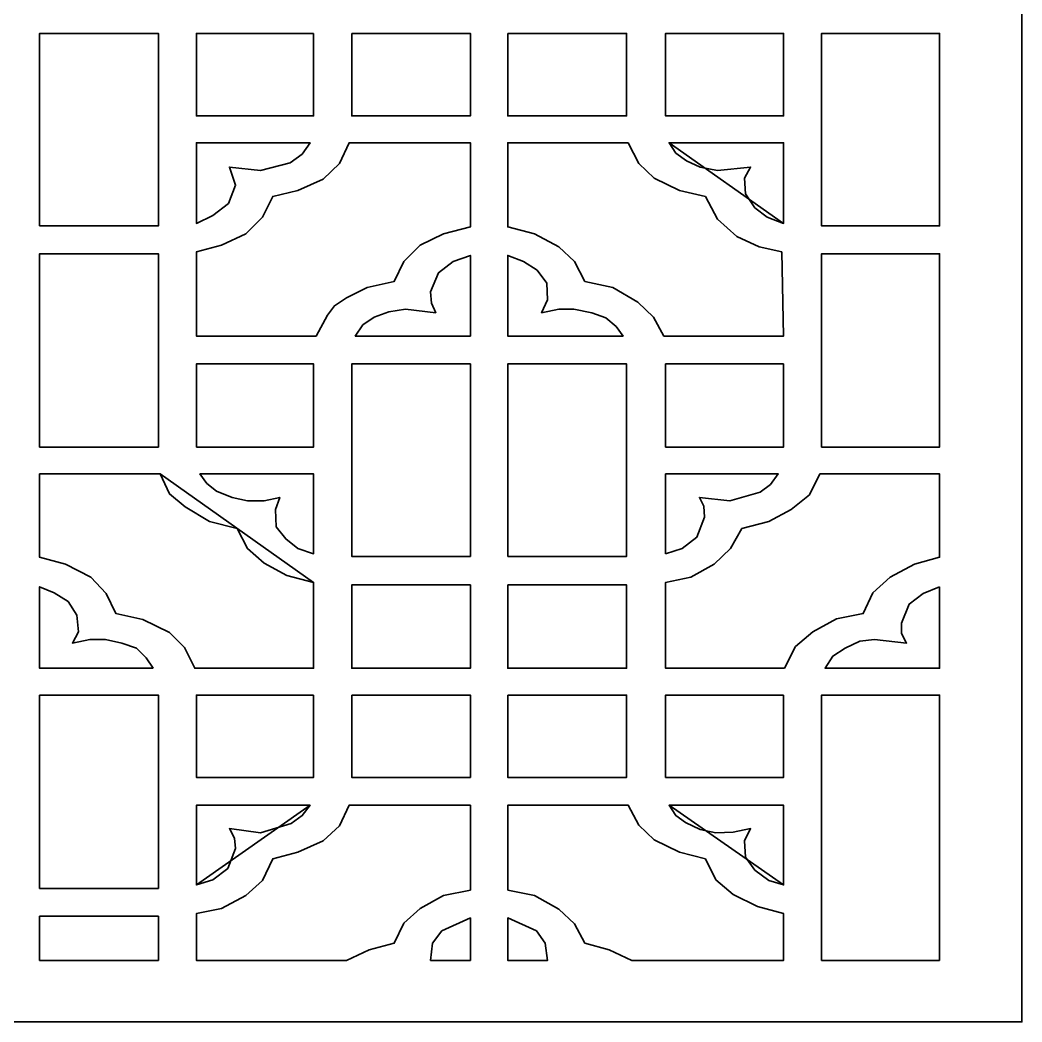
# Model space of a CAD drawing. Header units: centimetres. Extents: x -6.3 to 5.7, y -10.6 to 13.9.
# Drawn here: x -0.29 to 5.67, y 1.93 to 7.89 of the extents above; entities that cross this region are included whole.
import ezdxf

# ---------------------------------------------------------------- set-up
doc = ezdxf.new("R2010")
doc.units = ezdxf.units.CM
doc.header["$MEASUREMENT"] = 0
doc.layers.add('layer 1', color=7, linetype='Continuous')

msp = doc.modelspace()

# ---------------------------------------------------------------- linework, layer by layer
at = {"layer": 'layer 1', "color": 242, "lineweight": 35}
for points, knots in [([(-6.25119, 13.85675), (-6.25119, 13.85675), (5.66844, 13.85675), (5.66844, 13.85675), (5.66844, 13.85675), (5.66844, 13.85675), (5.66844, 1.93196), (5.66844, 1.93196), (5.66844, 1.93196), (5.66844, 1.93196), (-6.25119, 1.93196), (-6.25119, 1.93196), (-6.25119, 1.93196), (-6.25119, 1.93196), (-6.25119, 13.85675), (-6.25119, 13.85675)], [0, 0, 0, 0, 0.2, 0.2, 0.2, 0.2, 0.4, 0.4, 0.4, 0.4, 0.6, 0.6, 0.6, 0.6, 1, 1, 1, 1]), ([(-0.17532, 6.6668), (-0.17532, 6.6668), (-0.17532, 7.81183), (-0.17532, 7.81183), (-0.17532, 7.81183), (-0.17532, 7.81183), (0.53129, 7.81183), (0.53129, 7.81183), (0.53129, 7.81183), (0.53129, 7.81183), (0.53129, 6.6668), (0.53129, 6.6668), (0.53129, 6.6668), (0.53129, 6.6668), (-0.17532, 6.6668), (-0.17532, 6.6668)], [0, 0, 0, 0, 0.2, 0.2, 0.2, 0.2, 0.4, 0.4, 0.4, 0.4, 0.6, 0.6, 0.6, 0.6, 1, 1, 1, 1]), ([(1.45454, 7.81183), (1.45454, 7.81183), (1.45454, 7.32184), (1.45454, 7.32184), (1.45454, 7.32184), (1.45454, 7.32184), (0.75823, 7.32184), (0.75823, 7.32184), (0.75823, 7.32184), (0.75823, 7.32184), (0.75823, 7.81183), (0.75823, 7.81183), (0.75823, 7.81183), (0.75823, 7.81183), (1.45454, 7.81183), (1.45454, 7.81183)], [0, 0, 0, 0, 0.2, 0.2, 0.2, 0.2, 0.4, 0.4, 0.4, 0.4, 0.6, 0.6, 0.6, 0.6, 1, 1, 1, 1]), ([(1.68148, 7.81183), (1.68148, 7.81183), (2.38809, 7.81183), (2.38809, 7.81183), (2.38809, 7.81183), (2.38809, 7.81183), (2.38809, 7.32184), (2.38809, 7.32184), (2.38809, 7.32184), (2.38809, 7.32184), (1.68148, 7.32184), (1.68148, 7.32184), (1.68148, 7.32184), (1.68148, 7.32184), (1.68148, 7.81183), (1.68148, 7.81183)], [0, 0, 0, 0, 0.2, 0.2, 0.2, 0.2, 0.4, 0.4, 0.4, 0.4, 0.6, 0.6, 0.6, 0.6, 1, 1, 1, 1]), ([(2.60988, 7.81183), (2.60988, 7.81183), (3.31649, 7.81183), (3.31649, 7.81183), (3.31649, 7.81183), (3.31649, 7.81183), (3.31649, 7.32184), (3.31649, 7.32184), (3.31649, 7.32184), (3.31649, 7.32184), (2.60988, 7.32184), (2.60988, 7.32184), (2.60988, 7.32184), (2.60988, 7.32184), (2.60988, 7.81183), (2.60988, 7.81183)], [0, 0, 0, 0, 0.2, 0.2, 0.2, 0.2, 0.4, 0.4, 0.4, 0.4, 0.6, 0.6, 0.6, 0.6, 1, 1, 1, 1]), ([(3.54859, 7.32184), (3.54859, 7.32184), (3.54859, 7.81183), (3.54859, 7.81183), (3.54859, 7.81183), (3.54859, 7.81183), (4.25005, 7.81183), (4.25005, 7.81183), (4.25005, 7.81183), (4.25005, 7.81183), (4.25005, 7.32184), (4.25005, 7.32184), (4.25005, 7.32184), (4.25005, 7.32184), (3.54859, 7.32184), (3.54859, 7.32184)], [0, 0, 0, 0, 0.2, 0.2, 0.2, 0.2, 0.4, 0.4, 0.4, 0.4, 0.6, 0.6, 0.6, 0.6, 1, 1, 1, 1]), ([(4.47699, 6.6668), (4.47699, 6.6668), (4.47699, 7.81183), (4.47699, 7.81183), (4.47699, 7.81183), (4.47699, 7.81183), (5.17845, 7.81183), (5.17845, 7.81183), (5.17845, 7.81183), (5.17845, 7.81183), (5.17845, 6.6668), (5.17845, 6.6668), (5.17845, 6.6668), (5.17845, 6.6668), (4.47699, 6.6668), (4.47699, 6.6668)], [0, 0, 0, 0, 0.2, 0.2, 0.2, 0.2, 0.4, 0.4, 0.4, 0.4, 0.6, 0.6, 0.6, 0.6, 1, 1, 1, 1]), ([(4.25005, 7.32184), (4.25005, 7.32184), (3.54859, 7.32184), (3.54859, 7.32184), (3.54859, 7.32184), (3.54859, 7.32184), (4.25005, 7.32184), (4.25005, 7.32184)], [0, 0, 0, 0, 0.3333333, 0.3333333, 0.3333333, 0.3333333, 1, 1, 1, 1]), ([(1.47001, 6.01176), (1.47001, 6.01176), (1.53706, 6.13555), (1.53706, 6.13555), (1.53706, 6.13555), (1.53706, 6.13555), (1.57832, 6.19229), (1.57832, 6.19229), (1.57832, 6.19229), (1.57832, 6.19229), (1.65053, 6.23871), (1.65053, 6.23871), (1.65053, 6.23871), (1.65053, 6.23871), (1.77432, 6.3006), (1.77432, 6.3006), (1.77432, 6.3006), (1.77432, 6.3006), (1.93421, 6.33671), (1.93421, 6.33671), (1.93421, 6.33671), (1.93421, 6.33671), (1.99094, 6.45533), (1.99094, 6.45533), (1.99094, 6.45533), (1.99094, 6.45533), (2.08894, 6.55333), (2.08894, 6.55333), (2.08894, 6.55333), (2.08894, 6.55333), (2.2282, 6.62038), (2.2282, 6.62038), (2.2282, 6.62038), (2.2282, 6.62038), (2.38809, 6.66165), (2.38809, 6.66165), (2.38809, 6.66165), (2.38809, 6.66165), (2.38809, 7.16195), (2.38809, 7.16195), (2.38809, 7.16195), (2.38809, 7.16195), (1.666, 7.16195), (1.666, 7.16195), (1.666, 7.16195), (1.666, 7.16195), (1.60927, 7.03816), (1.60927, 7.03816), (1.60927, 7.03816), (1.60927, 7.03816), (1.51127, 6.94532), (1.51127, 6.94532), (1.51127, 6.94532), (1.51127, 6.94532), (1.3617, 6.87827), (1.3617, 6.87827), (1.3617, 6.87827), (1.3617, 6.87827), (1.21212, 6.84217), (1.21212, 6.84217), (1.21212, 6.84217), (1.21212, 6.84217), (1.15023, 6.71838), (1.15023, 6.71838), (1.15023, 6.71838), (1.15023, 6.71838), (1.05223, 6.62038), (1.05223, 6.62038), (1.05223, 6.62038), (1.05223, 6.62038), (0.90781, 6.55333), (0.90781, 6.55333), (0.90781, 6.55333), (0.90781, 6.55333), (0.75823, 6.51207), (0.75823, 6.51207), (0.75823, 6.51207), (0.75823, 6.51207), (0.75823, 6.01176), (0.75823, 6.01176), (0.75823, 6.01176), (0.75823, 6.01176), (1.47001, 6.01176), (1.47001, 6.01176)], [0, 0, 0, 0, 0.0454545, 0.0454545, 0.0454545, 0.0454545, 0.0909091, 0.0909091, 0.0909091, 0.0909091, 0.1363636, 0.1363636, 0.1363636, 0.1363636, 0.1818182, 0.1818182, 0.1818182, 0.1818182, 0.2272727, 0.2272727, 0.2272727, 0.2272727, 0.2727273, 0.2727273, 0.2727273, 0.2727273, 0.3181818, 0.3181818, 0.3181818, 0.3181818, 0.3636364, 0.3636364, 0.3636364, 0.3636364, 0.4090909, 0.4090909, 0.4090909, 0.4090909, 0.4545455, 0.4545455, 0.4545455, 0.4545455, 0.5, 0.5, 0.5, 0.5, 0.5454545, 0.5454545, 0.5454545, 0.5454545, 0.5909091, 0.5909091, 0.5909091, 0.5909091, 0.6363636, 0.6363636, 0.6363636, 0.6363636, 0.6818182, 0.6818182, 0.6818182, 0.6818182, 0.7272727, 0.7272727, 0.7272727, 0.7272727, 0.7727273, 0.7727273, 0.7727273, 0.7727273, 0.8181818, 0.8181818, 0.8181818, 0.8181818, 0.8636364, 0.8636364, 0.8636364, 0.8636364, 0.9090909, 0.9090909, 0.9090909, 0.9090909, 1, 1, 1, 1]), ([(0.75823, 7.16195), (0.75823, 7.16195), (1.4339, 7.16195), (1.4339, 7.16195), (1.4339, 7.16195), (1.4339, 7.16195), (1.38748, 7.0949), (1.38748, 7.0949), (1.38748, 7.0949), (1.38748, 7.0949), (1.31528, 7.04332), (1.31528, 7.04332), (1.31528, 7.04332), (1.31528, 7.04332), (1.13991, 6.9969), (1.13991, 6.9969), (1.13991, 6.9969), (1.13991, 6.9969), (0.95423, 7.01753), (0.95423, 7.01753), (0.95423, 7.01753), (0.95423, 7.01753), (0.99033, 6.90922), (0.99033, 6.90922), (0.99033, 6.90922), (0.99033, 6.90922), (0.94907, 6.80091), (0.94907, 6.80091), (0.94907, 6.80091), (0.94907, 6.80091), (0.85623, 6.7287), (0.85623, 6.7287), (0.85623, 6.7287), (0.85623, 6.7287), (0.75823, 6.68228), (0.75823, 6.68228), (0.75823, 6.68228), (0.75823, 6.68228), (0.75823, 7.16195), (0.75823, 7.16195)], [0, 0, 0, 0, 0.0909091, 0.0909091, 0.0909091, 0.0909091, 0.1818182, 0.1818182, 0.1818182, 0.1818182, 0.2727273, 0.2727273, 0.2727273, 0.2727273, 0.3636364, 0.3636364, 0.3636364, 0.3636364, 0.4545455, 0.4545455, 0.4545455, 0.4545455, 0.5454545, 0.5454545, 0.5454545, 0.5454545, 0.6363636, 0.6363636, 0.6363636, 0.6363636, 0.7272727, 0.7272727, 0.7272727, 0.7272727, 0.8181818, 0.8181818, 0.8181818, 0.8181818, 1, 1, 1, 1]), ([(0.75823, 6.68228), (0.75823, 6.68228), (0.75823, 7.16195), (0.75823, 7.16195), (0.75823, 7.16195), (0.75823, 7.16195), (0.75823, 6.68228), (0.75823, 6.68228)], [0, 0, 0, 0, 0.3333333, 0.3333333, 0.3333333, 0.3333333, 1, 1, 1, 1]), ([(3.32681, 7.16195), (3.32681, 7.16195), (2.60988, 7.16195), (2.60988, 7.16195), (2.60988, 7.16195), (2.60988, 7.16195), (2.60988, 6.66165), (2.60988, 6.66165), (2.60988, 6.66165), (2.60988, 6.66165), (2.76977, 6.62038), (2.76977, 6.62038), (2.76977, 6.62038), (2.76977, 6.62038), (2.91419, 6.54302), (2.91419, 6.54302), (2.91419, 6.54302), (2.91419, 6.54302), (3.00703, 6.45533), (3.00703, 6.45533), (3.00703, 6.45533), (3.00703, 6.45533), (3.06892, 6.33671), (3.06892, 6.33671), (3.06892, 6.33671), (3.06892, 6.33671), (3.23397, 6.3006), (3.23397, 6.3006), (3.23397, 6.3006), (3.23397, 6.3006), (3.38355, 6.21292), (3.38355, 6.21292), (3.38355, 6.21292), (3.38355, 6.21292), (3.47639, 6.12524), (3.47639, 6.12524), (3.47639, 6.12524), (3.47639, 6.12524), (3.53828, 6.01176), (3.53828, 6.01176), (3.53828, 6.01176), (3.53828, 6.01176), (4.25005, 6.01176), (4.25005, 6.01176), (4.25005, 6.01176), (4.25005, 6.01176), (4.23974, 6.51207), (4.23974, 6.51207), (4.23974, 6.51207), (4.23974, 6.51207), (4.10563, 6.54302), (4.10563, 6.54302), (4.10563, 6.54302), (4.10563, 6.54302), (3.97153, 6.60491), (3.97153, 6.60491), (3.97153, 6.60491), (3.97153, 6.60491), (3.85806, 6.70807), (3.85806, 6.70807), (3.85806, 6.70807), (3.85806, 6.70807), (3.78585, 6.84217), (3.78585, 6.84217), (3.78585, 6.84217), (3.78585, 6.84217), (3.63112, 6.87827), (3.63112, 6.87827), (3.63112, 6.87827), (3.63112, 6.87827), (3.48154, 6.95048), (3.48154, 6.95048), (3.48154, 6.95048), (3.48154, 6.95048), (3.3887, 7.03816), (3.3887, 7.03816), (3.3887, 7.03816), (3.3887, 7.03816), (3.32681, 7.16195), (3.32681, 7.16195)], [0, 0, 0, 0, 0.047619, 0.047619, 0.047619, 0.047619, 0.0952381, 0.0952381, 0.0952381, 0.0952381, 0.1428571, 0.1428571, 0.1428571, 0.1428571, 0.1904762, 0.1904762, 0.1904762, 0.1904762, 0.2380952, 0.2380952, 0.2380952, 0.2380952, 0.2857143, 0.2857143, 0.2857143, 0.2857143, 0.3333333, 0.3333333, 0.3333333, 0.3333333, 0.3809524, 0.3809524, 0.3809524, 0.3809524, 0.4285714, 0.4285714, 0.4285714, 0.4285714, 0.4761905, 0.4761905, 0.4761905, 0.4761905, 0.5238095, 0.5238095, 0.5238095, 0.5238095, 0.5714286, 0.5714286, 0.5714286, 0.5714286, 0.6190476, 0.6190476, 0.6190476, 0.6190476, 0.6666667, 0.6666667, 0.6666667, 0.6666667, 0.7142857, 0.7142857, 0.7142857, 0.7142857, 0.7619048, 0.7619048, 0.7619048, 0.7619048, 0.8095238, 0.8095238, 0.8095238, 0.8095238, 0.8571429, 0.8571429, 0.8571429, 0.8571429, 0.9047619, 0.9047619, 0.9047619, 0.9047619, 1, 1, 1, 1]), ([(3.56923, 7.16195), (3.56923, 7.16195), (4.25005, 7.16195), (4.25005, 7.16195), (4.25005, 7.16195), (4.25005, 7.16195), (4.25005, 6.68228), (4.25005, 6.68228), (4.25005, 6.68228), (4.25005, 6.68228), (3.56923, 7.16195), (3.56923, 7.16195)], [0, 0, 0, 0, 0.25, 0.25, 0.25, 0.25, 0.5, 0.5, 0.5, 0.5, 1, 1, 1, 1]), ([(4.25005, 6.68228), (4.25005, 6.68228), (4.15205, 6.71838), (4.15205, 6.71838), (4.15205, 6.71838), (4.15205, 6.71838), (4.07985, 6.77512), (4.07985, 6.77512), (4.07985, 6.77512), (4.07985, 6.77512), (4.02311, 6.85764), (4.02311, 6.85764), (4.02311, 6.85764), (4.02311, 6.85764), (4.01795, 6.95048), (4.01795, 6.95048), (4.01795, 6.95048), (4.01795, 6.95048), (4.05406, 7.01753), (4.05406, 7.01753), (4.05406, 7.01753), (4.05406, 7.01753), (3.85806, 6.9969), (3.85806, 6.9969), (3.85806, 6.9969), (3.85806, 6.9969), (3.75491, 7.01753), (3.75491, 7.01753), (3.75491, 7.01753), (3.75491, 7.01753), (3.67238, 7.05364), (3.67238, 7.05364), (3.67238, 7.05364), (3.67238, 7.05364), (3.61049, 7.10006), (3.61049, 7.10006), (3.61049, 7.10006), (3.61049, 7.10006), (3.56923, 7.16195), (3.56923, 7.16195), (3.56923, 7.16195), (3.56923, 7.16195), (4.25005, 6.68228), (4.25005, 6.68228)], [0, 0, 0, 0, 0.0833333, 0.0833333, 0.0833333, 0.0833333, 0.1666667, 0.1666667, 0.1666667, 0.1666667, 0.25, 0.25, 0.25, 0.25, 0.3333333, 0.3333333, 0.3333333, 0.3333333, 0.4166667, 0.4166667, 0.4166667, 0.4166667, 0.5, 0.5, 0.5, 0.5, 0.5833333, 0.5833333, 0.5833333, 0.5833333, 0.6666667, 0.6666667, 0.6666667, 0.6666667, 0.75, 0.75, 0.75, 0.75, 0.8333333, 0.8333333, 0.8333333, 0.8333333, 1, 1, 1, 1]), ([(5.17845, 6.6668), (5.17845, 6.6668), (4.47699, 6.6668), (4.47699, 6.6668), (4.47699, 6.6668), (4.47699, 6.6668), (5.17845, 6.6668), (5.17845, 6.6668)], [0, 0, 0, 0, 0.3333333, 0.3333333, 0.3333333, 0.3333333, 1, 1, 1, 1]), ([(-0.17532, 5.35157), (-0.17532, 5.35157), (-0.17532, 6.50175), (-0.17532, 6.50175), (-0.17532, 6.50175), (-0.17532, 6.50175), (0.53129, 6.50175), (0.53129, 6.50175), (0.53129, 6.50175), (0.53129, 6.50175), (0.53129, 5.35157), (0.53129, 5.35157), (0.53129, 5.35157), (0.53129, 5.35157), (-0.17532, 5.35157), (-0.17532, 5.35157)], [0, 0, 0, 0, 0.2, 0.2, 0.2, 0.2, 0.4, 0.4, 0.4, 0.4, 0.6, 0.6, 0.6, 0.6, 1, 1, 1, 1]), ([(4.47699, 6.50175), (4.47699, 6.50175), (5.17845, 6.50175), (5.17845, 6.50175), (5.17845, 6.50175), (5.17845, 6.50175), (5.17845, 5.35157), (5.17845, 5.35157), (5.17845, 5.35157), (5.17845, 5.35157), (4.47699, 5.35157), (4.47699, 5.35157), (4.47699, 5.35157), (4.47699, 5.35157), (4.47699, 6.50175), (4.47699, 6.50175)], [0, 0, 0, 0, 0.2, 0.2, 0.2, 0.2, 0.4, 0.4, 0.4, 0.4, 0.6, 0.6, 0.6, 0.6, 1, 1, 1, 1]), ([(4.47699, 5.35157), (4.47699, 5.35157), (4.47699, 6.50175), (4.47699, 6.50175), (4.47699, 6.50175), (4.47699, 6.50175), (4.47699, 5.35157), (4.47699, 5.35157)], [0, 0, 0, 0, 0.3333333, 0.3333333, 0.3333333, 0.3333333, 1, 1, 1, 1]), ([(2.38809, 6.01176), (2.38809, 6.01176), (1.70211, 6.01176), (1.70211, 6.01176), (1.70211, 6.01176), (1.70211, 6.01176), (1.74853, 6.07882), (1.74853, 6.07882), (1.74853, 6.07882), (1.74853, 6.07882), (1.81558, 6.12524), (1.81558, 6.12524), (1.81558, 6.12524), (1.81558, 6.12524), (1.90326, 6.15618), (1.90326, 6.15618), (1.90326, 6.15618), (1.90326, 6.15618), (2.00126, 6.17166), (2.00126, 6.17166), (2.00126, 6.17166), (2.00126, 6.17166), (2.18178, 6.15103), (2.18178, 6.15103), (2.18178, 6.15103), (2.18178, 6.15103), (2.15599, 6.20776), (2.15599, 6.20776), (2.15599, 6.20776), (2.15599, 6.20776), (2.15084, 6.27481), (2.15084, 6.27481), (2.15084, 6.27481), (2.15084, 6.27481), (2.19726, 6.38828), (2.19726, 6.38828), (2.19726, 6.38828), (2.19726, 6.38828), (2.28494, 6.45533), (2.28494, 6.45533), (2.28494, 6.45533), (2.28494, 6.45533), (2.38809, 6.49144), (2.38809, 6.49144), (2.38809, 6.49144), (2.38809, 6.49144), (2.38809, 6.01176), (2.38809, 6.01176)], [0, 0, 0, 0, 0.0769231, 0.0769231, 0.0769231, 0.0769231, 0.1538462, 0.1538462, 0.1538462, 0.1538462, 0.2307692, 0.2307692, 0.2307692, 0.2307692, 0.3076923, 0.3076923, 0.3076923, 0.3076923, 0.3846154, 0.3846154, 0.3846154, 0.3846154, 0.4615385, 0.4615385, 0.4615385, 0.4615385, 0.5384615, 0.5384615, 0.5384615, 0.5384615, 0.6153846, 0.6153846, 0.6153846, 0.6153846, 0.6923077, 0.6923077, 0.6923077, 0.6923077, 0.7692308, 0.7692308, 0.7692308, 0.7692308, 0.8461538, 0.8461538, 0.8461538, 0.8461538, 1, 1, 1, 1]), ([(2.38809, 6.49144), (2.38809, 6.49144), (2.38809, 6.01176), (2.38809, 6.01176), (2.38809, 6.01176), (2.38809, 6.01176), (2.38809, 6.49144), (2.38809, 6.49144)], [0, 0, 0, 0, 0.3333333, 0.3333333, 0.3333333, 0.3333333, 1, 1, 1, 1]), ([(2.60988, 6.49144), (2.60988, 6.49144), (2.70272, 6.45533), (2.70272, 6.45533), (2.70272, 6.45533), (2.70272, 6.45533), (2.78524, 6.40376), (2.78524, 6.40376), (2.78524, 6.40376), (2.78524, 6.40376), (2.84198, 6.32639), (2.84198, 6.32639), (2.84198, 6.32639), (2.84198, 6.32639), (2.84714, 6.22839), (2.84714, 6.22839), (2.84714, 6.22839), (2.84714, 6.22839), (2.81103, 6.15103), (2.81103, 6.15103), (2.81103, 6.15103), (2.81103, 6.15103), (2.91419, 6.17166), (2.91419, 6.17166), (2.91419, 6.17166), (2.91419, 6.17166), (3.00187, 6.17166), (3.00187, 6.17166), (3.00187, 6.17166), (3.00187, 6.17166), (3.11018, 6.15103), (3.11018, 6.15103), (3.11018, 6.15103), (3.11018, 6.15103), (3.19271, 6.12008), (3.19271, 6.12008), (3.19271, 6.12008), (3.19271, 6.12008), (3.2546, 6.0685), (3.2546, 6.0685), (3.2546, 6.0685), (3.2546, 6.0685), (3.29586, 6.01176), (3.29586, 6.01176), (3.29586, 6.01176), (3.29586, 6.01176), (2.60988, 6.01176), (2.60988, 6.01176), (2.60988, 6.01176), (2.60988, 6.01176), (2.60988, 6.49144), (2.60988, 6.49144)], [0, 0, 0, 0, 0.0714286, 0.0714286, 0.0714286, 0.0714286, 0.1428571, 0.1428571, 0.1428571, 0.1428571, 0.2142857, 0.2142857, 0.2142857, 0.2142857, 0.2857143, 0.2857143, 0.2857143, 0.2857143, 0.3571429, 0.3571429, 0.3571429, 0.3571429, 0.4285714, 0.4285714, 0.4285714, 0.4285714, 0.5, 0.5, 0.5, 0.5, 0.5714286, 0.5714286, 0.5714286, 0.5714286, 0.6428571, 0.6428571, 0.6428571, 0.6428571, 0.7142857, 0.7142857, 0.7142857, 0.7142857, 0.7857143, 0.7857143, 0.7857143, 0.7857143, 0.8571429, 0.8571429, 0.8571429, 0.8571429, 1, 1, 1, 1]), ([(2.60988, 6.01176), (2.60988, 6.01176), (2.60988, 6.49144), (2.60988, 6.49144), (2.60988, 6.49144), (2.60988, 6.49144), (2.60988, 6.01176), (2.60988, 6.01176)], [0, 0, 0, 0, 0.3333333, 0.3333333, 0.3333333, 0.3333333, 1, 1, 1, 1]), ([(0.75823, 5.35157), (0.75823, 5.35157), (0.75823, 5.84672), (0.75823, 5.84672), (0.75823, 5.84672), (0.75823, 5.84672), (1.45454, 5.84672), (1.45454, 5.84672), (1.45454, 5.84672), (1.45454, 5.84672), (1.45454, 5.35157), (1.45454, 5.35157), (1.45454, 5.35157), (1.45454, 5.35157), (0.75823, 5.35157), (0.75823, 5.35157)], [0, 0, 0, 0, 0.2, 0.2, 0.2, 0.2, 0.4, 0.4, 0.4, 0.4, 0.6, 0.6, 0.6, 0.6, 1, 1, 1, 1]), ([(2.38809, 4.70169), (2.38809, 4.70169), (1.68148, 4.70169), (1.68148, 4.70169), (1.68148, 4.70169), (1.68148, 4.70169), (1.68148, 5.84672), (1.68148, 5.84672), (1.68148, 5.84672), (1.68148, 5.84672), (2.38809, 5.84672), (2.38809, 5.84672), (2.38809, 5.84672), (2.38809, 5.84672), (2.38809, 4.70169), (2.38809, 4.70169)], [0, 0, 0, 0, 0.2, 0.2, 0.2, 0.2, 0.4, 0.4, 0.4, 0.4, 0.6, 0.6, 0.6, 0.6, 1, 1, 1, 1]), ([(2.60988, 4.70169), (2.60988, 4.70169), (2.60988, 5.84672), (2.60988, 5.84672), (2.60988, 5.84672), (2.60988, 5.84672), (3.31649, 5.84672), (3.31649, 5.84672), (3.31649, 5.84672), (3.31649, 5.84672), (3.31649, 4.70169), (3.31649, 4.70169), (3.31649, 4.70169), (3.31649, 4.70169), (2.60988, 4.70169), (2.60988, 4.70169)], [0, 0, 0, 0, 0.2, 0.2, 0.2, 0.2, 0.4, 0.4, 0.4, 0.4, 0.6, 0.6, 0.6, 0.6, 1, 1, 1, 1]), ([(4.25005, 5.84672), (4.25005, 5.84672), (4.25005, 5.35157), (4.25005, 5.35157), (4.25005, 5.35157), (4.25005, 5.35157), (3.54859, 5.35157), (3.54859, 5.35157), (3.54859, 5.35157), (3.54859, 5.35157), (3.54859, 5.84672), (3.54859, 5.84672), (3.54859, 5.84672), (3.54859, 5.84672), (3.89417, 5.84672), (3.89417, 5.84672), (3.89417, 5.84672), (3.89417, 5.84672), (4.25005, 5.84672), (4.25005, 5.84672)], [0, 0, 0, 0, 0.1666667, 0.1666667, 0.1666667, 0.1666667, 0.3333333, 0.3333333, 0.3333333, 0.3333333, 0.5, 0.5, 0.5, 0.5, 0.6666667, 0.6666667, 0.6666667, 0.6666667, 1, 1, 1, 1]), ([(0.54161, 5.19168), (0.54161, 5.19168), (-0.17532, 5.19168), (-0.17532, 5.19168), (-0.17532, 5.19168), (-0.17532, 5.19168), (-0.17532, 4.69653), (-0.17532, 4.69653), (-0.17532, 4.69653), (-0.17532, 4.69653), (-0.02059, 4.65527), (-0.02059, 4.65527), (-0.02059, 4.65527), (-0.02059, 4.65527), (0.12899, 4.5779), (0.12899, 4.5779), (0.12899, 4.5779), (0.12899, 4.5779), (0.22183, 4.4799), (0.22183, 4.4799), (0.22183, 4.4799), (0.22183, 4.4799), (0.27856, 4.36127), (0.27856, 4.36127), (0.27856, 4.36127), (0.27856, 4.36127), (0.43845, 4.32517), (0.43845, 4.32517), (0.43845, 4.32517), (0.43845, 4.32517), (0.59834, 4.2478), (0.59834, 4.2478), (0.59834, 4.2478), (0.59834, 4.2478), (0.68603, 4.16012), (0.68603, 4.16012), (0.68603, 4.16012), (0.68603, 4.16012), (0.74792, 4.03633), (0.74792, 4.03633), (0.74792, 4.03633), (0.74792, 4.03633), (1.45454, 4.03633), (1.45454, 4.03633), (1.45454, 4.03633), (1.45454, 4.03633), (1.45454, 4.54696), (1.45454, 4.54696), (1.45454, 4.54696), (1.45454, 4.54696), (0.54161, 5.19168), (0.54161, 5.19168), (0.54161, 5.19168), (0.54161, 5.19168), (0.59834, 5.07305), (0.59834, 5.07305), (0.59834, 5.07305), (0.59834, 5.07305), (0.69118, 4.99568), (0.69118, 4.99568), (0.69118, 4.99568), (0.69118, 4.99568), (0.8356, 4.908), (0.8356, 4.908), (0.8356, 4.908), (0.8356, 4.908), (1.00065, 4.86674), (1.00065, 4.86674), (1.00065, 4.86674), (1.00065, 4.86674), (1.06254, 4.74811), (1.06254, 4.74811), (1.06254, 4.74811), (1.06254, 4.74811), (1.16054, 4.66043), (1.16054, 4.66043), (1.16054, 4.66043), (1.16054, 4.66043), (1.29464, 4.58822), (1.29464, 4.58822), (1.29464, 4.58822), (1.29464, 4.58822), (1.45454, 4.54696), (1.45454, 4.54696), (1.45454, 4.54696), (1.45454, 4.54696), (0.54161, 5.19168), (0.54161, 5.19168)], [0, 0, 0, 0, 0.0434783, 0.0434783, 0.0434783, 0.0434783, 0.0869565, 0.0869565, 0.0869565, 0.0869565, 0.1304348, 0.1304348, 0.1304348, 0.1304348, 0.173913, 0.173913, 0.173913, 0.173913, 0.2173913, 0.2173913, 0.2173913, 0.2173913, 0.2608696, 0.2608696, 0.2608696, 0.2608696, 0.3043478, 0.3043478, 0.3043478, 0.3043478, 0.3478261, 0.3478261, 0.3478261, 0.3478261, 0.3913043, 0.3913043, 0.3913043, 0.3913043, 0.4347826, 0.4347826, 0.4347826, 0.4347826, 0.4782609, 0.4782609, 0.4782609, 0.4782609, 0.5217391, 0.5217391, 0.5217391, 0.5217391, 0.5652174, 0.5652174, 0.5652174, 0.5652174, 0.6086957, 0.6086957, 0.6086957, 0.6086957, 0.6521739, 0.6521739, 0.6521739, 0.6521739, 0.6956522, 0.6956522, 0.6956522, 0.6956522, 0.7391304, 0.7391304, 0.7391304, 0.7391304, 0.7826087, 0.7826087, 0.7826087, 0.7826087, 0.826087, 0.826087, 0.826087, 0.826087, 0.8695652, 0.8695652, 0.8695652, 0.8695652, 0.9130435, 0.9130435, 0.9130435, 0.9130435, 1, 1, 1, 1]), ([(1.45454, 4.71716), (1.45454, 4.71716), (1.3617, 4.74811), (1.3617, 4.74811), (1.3617, 4.74811), (1.3617, 4.74811), (1.28949, 4.80484), (1.28949, 4.80484), (1.28949, 4.80484), (1.28949, 4.80484), (1.23275, 4.87705), (1.23275, 4.87705), (1.23275, 4.87705), (1.23275, 4.87705), (1.22759, 4.98021), (1.22759, 4.98021), (1.22759, 4.98021), (1.22759, 4.98021), (1.25338, 5.05242), (1.25338, 5.05242), (1.25338, 5.05242), (1.25338, 5.05242), (1.16054, 5.03179), (1.16054, 5.03179), (1.16054, 5.03179), (1.16054, 5.03179), (1.06254, 5.03179), (1.06254, 5.03179), (1.06254, 5.03179), (1.06254, 5.03179), (0.9697, 5.05242), (0.9697, 5.05242), (0.9697, 5.05242), (0.9697, 5.05242), (0.87686, 5.08852), (0.87686, 5.08852), (0.87686, 5.08852), (0.87686, 5.08852), (0.82013, 5.13494), (0.82013, 5.13494), (0.82013, 5.13494), (0.82013, 5.13494), (0.77887, 5.19168), (0.77887, 5.19168), (0.77887, 5.19168), (0.77887, 5.19168), (1.45454, 5.19168), (1.45454, 5.19168), (1.45454, 5.19168), (1.45454, 5.19168), (1.45454, 4.71716), (1.45454, 4.71716)], [0, 0, 0, 0, 0.0714286, 0.0714286, 0.0714286, 0.0714286, 0.1428571, 0.1428571, 0.1428571, 0.1428571, 0.2142857, 0.2142857, 0.2142857, 0.2142857, 0.2857143, 0.2857143, 0.2857143, 0.2857143, 0.3571429, 0.3571429, 0.3571429, 0.3571429, 0.4285714, 0.4285714, 0.4285714, 0.4285714, 0.5, 0.5, 0.5, 0.5, 0.5714286, 0.5714286, 0.5714286, 0.5714286, 0.6428571, 0.6428571, 0.6428571, 0.6428571, 0.7142857, 0.7142857, 0.7142857, 0.7142857, 0.7857143, 0.7857143, 0.7857143, 0.7857143, 0.8571429, 0.8571429, 0.8571429, 0.8571429, 1, 1, 1, 1]), ([(1.45454, 5.19168), (1.45454, 5.19168), (1.45454, 4.71716), (1.45454, 4.71716), (1.45454, 4.71716), (1.45454, 4.71716), (1.45454, 5.19168), (1.45454, 5.19168)], [0, 0, 0, 0, 0.3333333, 0.3333333, 0.3333333, 0.3333333, 1, 1, 1, 1]), ([(5.17845, 4.69653), (5.17845, 4.69653), (5.02888, 4.65527), (5.02888, 4.65527), (5.02888, 4.65527), (5.02888, 4.65527), (4.88446, 4.5779), (4.88446, 4.5779), (4.88446, 4.5779), (4.88446, 4.5779), (4.7813, 4.48506), (4.7813, 4.48506), (4.7813, 4.48506), (4.7813, 4.48506), (4.72457, 4.36127), (4.72457, 4.36127), (4.72457, 4.36127), (4.72457, 4.36127), (4.56468, 4.33033), (4.56468, 4.33033), (4.56468, 4.33033), (4.56468, 4.33033), (4.42542, 4.25296), (4.42542, 4.25296), (4.42542, 4.25296), (4.42542, 4.25296), (4.32226, 4.16528), (4.32226, 4.16528), (4.32226, 4.16528), (4.32226, 4.16528), (4.25521, 4.03633), (4.25521, 4.03633), (4.25521, 4.03633), (4.25521, 4.03633), (3.54859, 4.03633), (3.54859, 4.03633), (3.54859, 4.03633), (3.54859, 4.03633), (3.54859, 4.54696), (3.54859, 4.54696), (3.54859, 4.54696), (3.54859, 4.54696), (3.69817, 4.5779), (3.69817, 4.5779), (3.69817, 4.5779), (3.69817, 4.5779), (3.83743, 4.65527), (3.83743, 4.65527), (3.83743, 4.65527), (3.83743, 4.65527), (3.93543, 4.74811), (3.93543, 4.74811), (3.93543, 4.74811), (3.93543, 4.74811), (4.00248, 4.86674), (4.00248, 4.86674), (4.00248, 4.86674), (4.00248, 4.86674), (4.16237, 4.908), (4.16237, 4.908), (4.16237, 4.908), (4.16237, 4.908), (4.29647, 4.98021), (4.29647, 4.98021), (4.29647, 4.98021), (4.29647, 4.98021), (4.40479, 5.06789), (4.40479, 5.06789), (4.40479, 5.06789), (4.40479, 5.06789), (4.46668, 5.19168), (4.46668, 5.19168), (4.46668, 5.19168), (4.46668, 5.19168), (5.17845, 5.19168), (5.17845, 5.19168), (5.17845, 5.19168), (5.17845, 5.19168), (5.17845, 4.69653), (5.17845, 4.69653)], [0, 0, 0, 0, 0.047619, 0.047619, 0.047619, 0.047619, 0.0952381, 0.0952381, 0.0952381, 0.0952381, 0.1428571, 0.1428571, 0.1428571, 0.1428571, 0.1904762, 0.1904762, 0.1904762, 0.1904762, 0.2380952, 0.2380952, 0.2380952, 0.2380952, 0.2857143, 0.2857143, 0.2857143, 0.2857143, 0.3333333, 0.3333333, 0.3333333, 0.3333333, 0.3809524, 0.3809524, 0.3809524, 0.3809524, 0.4285714, 0.4285714, 0.4285714, 0.4285714, 0.4761905, 0.4761905, 0.4761905, 0.4761905, 0.5238095, 0.5238095, 0.5238095, 0.5238095, 0.5714286, 0.5714286, 0.5714286, 0.5714286, 0.6190476, 0.6190476, 0.6190476, 0.6190476, 0.6666667, 0.6666667, 0.6666667, 0.6666667, 0.7142857, 0.7142857, 0.7142857, 0.7142857, 0.7619048, 0.7619048, 0.7619048, 0.7619048, 0.8095238, 0.8095238, 0.8095238, 0.8095238, 0.8571429, 0.8571429, 0.8571429, 0.8571429, 0.9047619, 0.9047619, 0.9047619, 0.9047619, 1, 1, 1, 1]), ([(3.54859, 4.71716), (3.54859, 4.71716), (3.54859, 5.19168), (3.54859, 5.19168), (3.54859, 5.19168), (3.54859, 5.19168), (4.21911, 5.19168), (4.21911, 5.19168), (4.21911, 5.19168), (4.21911, 5.19168), (4.17269, 5.12978), (4.17269, 5.12978), (4.17269, 5.12978), (4.17269, 5.12978), (4.11079, 5.08336), (4.11079, 5.08336), (4.11079, 5.08336), (4.11079, 5.08336), (3.93027, 5.03179), (3.93027, 5.03179), (3.93027, 5.03179), (3.93027, 5.03179), (3.74975, 5.05242), (3.74975, 5.05242), (3.74975, 5.05242), (3.74975, 5.05242), (3.77554, 5.00084), (3.77554, 5.00084), (3.77554, 5.00084), (3.77554, 5.00084), (3.78069, 4.93379), (3.78069, 4.93379), (3.78069, 4.93379), (3.78069, 4.93379), (3.73427, 4.81516), (3.73427, 4.81516), (3.73427, 4.81516), (3.73427, 4.81516), (3.64659, 4.74811), (3.64659, 4.74811), (3.64659, 4.74811), (3.64659, 4.74811), (3.54859, 4.71716), (3.54859, 4.71716)], [0, 0, 0, 0, 0.0833333, 0.0833333, 0.0833333, 0.0833333, 0.1666667, 0.1666667, 0.1666667, 0.1666667, 0.25, 0.25, 0.25, 0.25, 0.3333333, 0.3333333, 0.3333333, 0.3333333, 0.4166667, 0.4166667, 0.4166667, 0.4166667, 0.5, 0.5, 0.5, 0.5, 0.5833333, 0.5833333, 0.5833333, 0.5833333, 0.6666667, 0.6666667, 0.6666667, 0.6666667, 0.75, 0.75, 0.75, 0.75, 0.8333333, 0.8333333, 0.8333333, 0.8333333, 1, 1, 1, 1]), ([(5.17845, 5.19168), (5.17845, 5.19168), (5.17845, 4.69653), (5.17845, 4.69653), (5.17845, 4.69653), (5.17845, 4.69653), (5.17845, 5.19168), (5.17845, 5.19168)], [0, 0, 0, 0, 0.3333333, 0.3333333, 0.3333333, 0.3333333, 1, 1, 1, 1]), ([(2.38809, 4.53148), (2.38809, 4.53148), (2.38809, 4.03633), (2.38809, 4.03633), (2.38809, 4.03633), (2.38809, 4.03633), (1.68148, 4.03633), (1.68148, 4.03633), (1.68148, 4.03633), (1.68148, 4.03633), (1.68148, 4.53148), (1.68148, 4.53148), (1.68148, 4.53148), (1.68148, 4.53148), (2.38809, 4.53148), (2.38809, 4.53148)], [0, 0, 0, 0, 0.2, 0.2, 0.2, 0.2, 0.4, 0.4, 0.4, 0.4, 0.6, 0.6, 0.6, 0.6, 1, 1, 1, 1]), ([(2.60988, 4.53148), (2.60988, 4.53148), (3.31649, 4.53148), (3.31649, 4.53148), (3.31649, 4.53148), (3.31649, 4.53148), (3.31649, 4.03633), (3.31649, 4.03633), (3.31649, 4.03633), (3.31649, 4.03633), (2.60988, 4.03633), (2.60988, 4.03633), (2.60988, 4.03633), (2.60988, 4.03633), (2.60988, 4.53148), (2.60988, 4.53148)], [0, 0, 0, 0, 0.2, 0.2, 0.2, 0.2, 0.4, 0.4, 0.4, 0.4, 0.6, 0.6, 0.6, 0.6, 1, 1, 1, 1]), ([(0.50035, 4.03633), (0.50035, 4.03633), (-0.17532, 4.03633), (-0.17532, 4.03633), (-0.17532, 4.03633), (-0.17532, 4.03633), (-0.17532, 4.52117), (-0.17532, 4.52117), (-0.17532, 4.52117), (-0.17532, 4.52117), (-0.08764, 4.48506), (-0.08764, 4.48506), (-0.08764, 4.48506), (-0.08764, 4.48506), (-0.00512, 4.43348), (-0.00512, 4.43348), (-0.00512, 4.43348), (-0.00512, 4.43348), (0.04646, 4.35096), (0.04646, 4.35096), (0.04646, 4.35096), (0.04646, 4.35096), (0.05678, 4.25296), (0.05678, 4.25296), (0.05678, 4.25296), (0.05678, 4.25296), (0.02067, 4.18591), (0.02067, 4.18591), (0.02067, 4.18591), (0.02067, 4.18591), (0.12383, 4.20654), (0.12383, 4.20654), (0.12383, 4.20654), (0.12383, 4.20654), (0.21667, 4.20654), (0.21667, 4.20654), (0.21667, 4.20654), (0.21667, 4.20654), (0.31467, 4.18591), (0.31467, 4.18591), (0.31467, 4.18591), (0.31467, 4.18591), (0.40235, 4.15496), (0.40235, 4.15496), (0.40235, 4.15496), (0.40235, 4.15496), (0.45908, 4.09823), (0.45908, 4.09823), (0.45908, 4.09823), (0.45908, 4.09823), (0.50035, 4.03633), (0.50035, 4.03633)], [0, 0, 0, 0, 0.0714286, 0.0714286, 0.0714286, 0.0714286, 0.1428571, 0.1428571, 0.1428571, 0.1428571, 0.2142857, 0.2142857, 0.2142857, 0.2142857, 0.2857143, 0.2857143, 0.2857143, 0.2857143, 0.3571429, 0.3571429, 0.3571429, 0.3571429, 0.4285714, 0.4285714, 0.4285714, 0.4285714, 0.5, 0.5, 0.5, 0.5, 0.5714286, 0.5714286, 0.5714286, 0.5714286, 0.6428571, 0.6428571, 0.6428571, 0.6428571, 0.7142857, 0.7142857, 0.7142857, 0.7142857, 0.7857143, 0.7857143, 0.7857143, 0.7857143, 0.8571429, 0.8571429, 0.8571429, 0.8571429, 1, 1, 1, 1]), ([(5.17845, 4.52117), (5.17845, 4.52117), (5.17845, 4.03633), (5.17845, 4.03633), (5.17845, 4.03633), (5.17845, 4.03633), (4.49763, 4.03633), (4.49763, 4.03633), (4.49763, 4.03633), (4.49763, 4.03633), (4.54405, 4.10854), (4.54405, 4.10854), (4.54405, 4.10854), (4.54405, 4.10854), (4.61626, 4.15496), (4.61626, 4.15496), (4.61626, 4.15496), (4.61626, 4.15496), (4.70394, 4.19623), (4.70394, 4.19623), (4.70394, 4.19623), (4.70394, 4.19623), (4.79162, 4.20654), (4.79162, 4.20654), (4.79162, 4.20654), (4.79162, 4.20654), (4.98246, 4.18591), (4.98246, 4.18591), (4.98246, 4.18591), (4.98246, 4.18591), (4.95151, 4.24265), (4.95151, 4.24265), (4.95151, 4.24265), (4.95151, 4.24265), (4.95151, 4.30454), (4.95151, 4.30454), (4.95151, 4.30454), (4.95151, 4.30454), (4.99793, 4.41801), (4.99793, 4.41801), (4.99793, 4.41801), (4.99793, 4.41801), (5.08046, 4.4799), (5.08046, 4.4799), (5.08046, 4.4799), (5.08046, 4.4799), (5.17845, 4.52117), (5.17845, 4.52117)], [0, 0, 0, 0, 0.0769231, 0.0769231, 0.0769231, 0.0769231, 0.1538462, 0.1538462, 0.1538462, 0.1538462, 0.2307692, 0.2307692, 0.2307692, 0.2307692, 0.3076923, 0.3076923, 0.3076923, 0.3076923, 0.3846154, 0.3846154, 0.3846154, 0.3846154, 0.4615385, 0.4615385, 0.4615385, 0.4615385, 0.5384615, 0.5384615, 0.5384615, 0.5384615, 0.6153846, 0.6153846, 0.6153846, 0.6153846, 0.6923077, 0.6923077, 0.6923077, 0.6923077, 0.7692308, 0.7692308, 0.7692308, 0.7692308, 0.8461538, 0.8461538, 0.8461538, 0.8461538, 1, 1, 1, 1]), ([(-0.17532, 3.87644), (-0.17532, 3.87644), (0.53129, 3.87644), (0.53129, 3.87644), (0.53129, 3.87644), (0.53129, 3.87644), (0.53129, 2.72626), (0.53129, 2.72626), (0.53129, 2.72626), (0.53129, 2.72626), (-0.17532, 2.72626), (-0.17532, 2.72626), (-0.17532, 2.72626), (-0.17532, 2.72626), (-0.17532, 3.87644), (-0.17532, 3.87644)], [0, 0, 0, 0, 0.2, 0.2, 0.2, 0.2, 0.4, 0.4, 0.4, 0.4, 0.6, 0.6, 0.6, 0.6, 1, 1, 1, 1]), ([(1.45454, 3.87644), (1.45454, 3.87644), (1.45454, 3.38645), (1.45454, 3.38645), (1.45454, 3.38645), (1.45454, 3.38645), (0.75823, 3.38645), (0.75823, 3.38645), (0.75823, 3.38645), (0.75823, 3.38645), (0.75823, 3.87644), (0.75823, 3.87644), (0.75823, 3.87644), (0.75823, 3.87644), (1.45454, 3.87644), (1.45454, 3.87644)], [0, 0, 0, 0, 0.2, 0.2, 0.2, 0.2, 0.4, 0.4, 0.4, 0.4, 0.6, 0.6, 0.6, 0.6, 1, 1, 1, 1]), ([(1.68148, 3.87644), (1.68148, 3.87644), (2.38809, 3.87644), (2.38809, 3.87644), (2.38809, 3.87644), (2.38809, 3.87644), (2.38809, 3.38645), (2.38809, 3.38645), (2.38809, 3.38645), (2.38809, 3.38645), (1.68148, 3.38645), (1.68148, 3.38645), (1.68148, 3.38645), (1.68148, 3.38645), (1.68148, 3.87644), (1.68148, 3.87644)], [0, 0, 0, 0, 0.2, 0.2, 0.2, 0.2, 0.4, 0.4, 0.4, 0.4, 0.6, 0.6, 0.6, 0.6, 1, 1, 1, 1]), ([(2.60988, 3.87644), (2.60988, 3.87644), (3.31649, 3.87644), (3.31649, 3.87644), (3.31649, 3.87644), (3.31649, 3.87644), (3.31649, 3.38645), (3.31649, 3.38645), (3.31649, 3.38645), (3.31649, 3.38645), (2.60988, 3.38645), (2.60988, 3.38645), (2.60988, 3.38645), (2.60988, 3.38645), (2.60988, 3.87644), (2.60988, 3.87644)], [0, 0, 0, 0, 0.2, 0.2, 0.2, 0.2, 0.4, 0.4, 0.4, 0.4, 0.6, 0.6, 0.6, 0.6, 1, 1, 1, 1]), ([(4.25005, 3.87644), (4.25005, 3.87644), (4.25005, 3.38645), (4.25005, 3.38645), (4.25005, 3.38645), (4.25005, 3.38645), (3.54859, 3.38645), (3.54859, 3.38645), (3.54859, 3.38645), (3.54859, 3.38645), (3.54859, 3.87644), (3.54859, 3.87644), (3.54859, 3.87644), (3.54859, 3.87644), (3.89417, 3.87644), (3.89417, 3.87644), (3.89417, 3.87644), (3.89417, 3.87644), (4.25005, 3.87644), (4.25005, 3.87644)], [0, 0, 0, 0, 0.1666667, 0.1666667, 0.1666667, 0.1666667, 0.3333333, 0.3333333, 0.3333333, 0.3333333, 0.5, 0.5, 0.5, 0.5, 0.6666667, 0.6666667, 0.6666667, 0.6666667, 1, 1, 1, 1]), ([(5.17845, 2.29816), (5.17845, 2.29816), (5.17845, 3.87644), (5.17845, 3.87644), (5.17845, 3.87644), (5.17845, 3.87644), (4.47699, 3.87644), (4.47699, 3.87644), (4.47699, 3.87644), (4.47699, 3.87644), (4.47699, 2.29816), (4.47699, 2.29816), (4.47699, 2.29816), (4.47699, 2.29816), (5.17845, 2.29816), (5.17845, 2.29816)], [0, 0, 0, 0, 0.2, 0.2, 0.2, 0.2, 0.4, 0.4, 0.4, 0.4, 0.6, 0.6, 0.6, 0.6, 1, 1, 1, 1]), ([(1.65053, 2.29816), (1.65053, 2.29816), (1.65053, 2.29816), (1.65053, 2.29816), (1.65053, 2.29816), (1.65053, 2.29816), (0.75823, 2.29816), (0.75823, 2.29816), (0.75823, 2.29816), (0.75823, 2.29816), (0.75823, 2.57668), (0.75823, 2.57668), (0.75823, 2.57668), (0.75823, 2.57668), (0.90781, 2.60763), (0.90781, 2.60763), (0.90781, 2.60763), (0.90781, 2.60763), (1.05223, 2.685), (1.05223, 2.685), (1.05223, 2.685), (1.05223, 2.685), (1.15023, 2.77268), (1.15023, 2.77268), (1.15023, 2.77268), (1.15023, 2.77268), (1.21212, 2.90162), (1.21212, 2.90162), (1.21212, 2.90162), (1.21212, 2.90162), (1.3617, 2.94289), (1.3617, 2.94289), (1.3617, 2.94289), (1.3617, 2.94289), (1.51127, 3.00994), (1.51127, 3.00994), (1.51127, 3.00994), (1.51127, 3.00994), (1.60927, 3.09762), (1.60927, 3.09762), (1.60927, 3.09762), (1.60927, 3.09762), (1.666, 3.22141), (1.666, 3.22141), (1.666, 3.22141), (1.666, 3.22141), (2.38809, 3.22141), (2.38809, 3.22141), (2.38809, 3.22141), (2.38809, 3.22141), (2.38809, 2.71594), (2.38809, 2.71594), (2.38809, 2.71594), (2.38809, 2.71594), (2.2282, 2.685), (2.2282, 2.685), (2.2282, 2.685), (2.2282, 2.685), (2.08894, 2.60763), (2.08894, 2.60763), (2.08894, 2.60763), (2.08894, 2.60763), (1.99094, 2.51995), (1.99094, 2.51995), (1.99094, 2.51995), (1.99094, 2.51995), (1.93421, 2.40132), (1.93421, 2.40132), (1.93421, 2.40132), (1.93421, 2.40132), (1.78463, 2.36006), (1.78463, 2.36006), (1.78463, 2.36006), (1.78463, 2.36006), (1.65053, 2.29816), (1.65053, 2.29816)], [0, 0, 0, 0, 0.05, 0.05, 0.05, 0.05, 0.1, 0.1, 0.1, 0.1, 0.15, 0.15, 0.15, 0.15, 0.2, 0.2, 0.2, 0.2, 0.25, 0.25, 0.25, 0.25, 0.3, 0.3, 0.3, 0.3, 0.35, 0.35, 0.35, 0.35, 0.4, 0.4, 0.4, 0.4, 0.45, 0.45, 0.45, 0.45, 0.5, 0.5, 0.5, 0.5, 0.55, 0.55, 0.55, 0.55, 0.6, 0.6, 0.6, 0.6, 0.65, 0.65, 0.65, 0.65, 0.7, 0.7, 0.7, 0.7, 0.75, 0.75, 0.75, 0.75, 0.8, 0.8, 0.8, 0.8, 0.85, 0.85, 0.85, 0.85, 0.9, 0.9, 0.9, 0.9, 1, 1, 1, 1]), ([(1.4339, 3.22141), (1.4339, 3.22141), (1.38748, 3.15951), (1.38748, 3.15951), (1.38748, 3.15951), (1.38748, 3.15951), (1.32043, 3.11309), (1.32043, 3.11309), (1.32043, 3.11309), (1.32043, 3.11309), (1.13991, 3.05636), (1.13991, 3.05636), (1.13991, 3.05636), (1.13991, 3.05636), (0.95423, 3.08215), (0.95423, 3.08215), (0.95423, 3.08215), (0.95423, 3.08215), (0.98518, 3.02541), (0.98518, 3.02541), (0.98518, 3.02541), (0.98518, 3.02541), (0.99033, 2.96352), (0.99033, 2.96352), (0.99033, 2.96352), (0.99033, 2.96352), (0.94391, 2.84489), (0.94391, 2.84489), (0.94391, 2.84489), (0.94391, 2.84489), (0.85623, 2.77784), (0.85623, 2.77784), (0.85623, 2.77784), (0.85623, 2.77784), (0.75823, 2.74689), (0.75823, 2.74689), (0.75823, 2.74689), (0.75823, 2.74689), (1.4339, 3.22141), (1.4339, 3.22141)], [0, 0, 0, 0, 0.0909091, 0.0909091, 0.0909091, 0.0909091, 0.1818182, 0.1818182, 0.1818182, 0.1818182, 0.2727273, 0.2727273, 0.2727273, 0.2727273, 0.3636364, 0.3636364, 0.3636364, 0.3636364, 0.4545455, 0.4545455, 0.4545455, 0.4545455, 0.5454545, 0.5454545, 0.5454545, 0.5454545, 0.6363636, 0.6363636, 0.6363636, 0.6363636, 0.7272727, 0.7272727, 0.7272727, 0.7272727, 0.8181818, 0.8181818, 0.8181818, 0.8181818, 1, 1, 1, 1]), ([(0.75823, 2.74689), (0.75823, 2.74689), (0.75823, 3.22141), (0.75823, 3.22141), (0.75823, 3.22141), (0.75823, 3.22141), (1.4339, 3.22141), (1.4339, 3.22141), (1.4339, 3.22141), (1.4339, 3.22141), (0.75823, 2.74689), (0.75823, 2.74689)], [0, 0, 0, 0, 0.25, 0.25, 0.25, 0.25, 0.5, 0.5, 0.5, 0.5, 1, 1, 1, 1]), ([(2.60988, 2.71594), (2.60988, 2.71594), (2.60988, 3.22141), (2.60988, 3.22141), (2.60988, 3.22141), (2.60988, 3.22141), (3.32681, 3.22141), (3.32681, 3.22141), (3.32681, 3.22141), (3.32681, 3.22141), (3.3887, 3.10278), (3.3887, 3.10278), (3.3887, 3.10278), (3.3887, 3.10278), (3.48154, 3.01509), (3.48154, 3.01509), (3.48154, 3.01509), (3.48154, 3.01509), (3.63112, 2.94289), (3.63112, 2.94289), (3.63112, 2.94289), (3.63112, 2.94289), (3.78585, 2.90162), (3.78585, 2.90162), (3.78585, 2.90162), (3.78585, 2.90162), (3.84775, 2.77784), (3.84775, 2.77784), (3.84775, 2.77784), (3.84775, 2.77784), (3.9509, 2.69015), (3.9509, 2.69015), (3.9509, 2.69015), (3.9509, 2.69015), (4.09532, 2.61794), (4.09532, 2.61794), (4.09532, 2.61794), (4.09532, 2.61794), (4.25005, 2.57668), (4.25005, 2.57668), (4.25005, 2.57668), (4.25005, 2.57668), (4.25005, 2.29816), (4.25005, 2.29816), (4.25005, 2.29816), (4.25005, 2.29816), (3.34744, 2.29816), (3.34744, 2.29816), (3.34744, 2.29816), (3.34744, 2.29816), (3.21334, 2.36006), (3.21334, 2.36006), (3.21334, 2.36006), (3.21334, 2.36006), (3.06892, 2.40132), (3.06892, 2.40132), (3.06892, 2.40132), (3.06892, 2.40132), (3.00703, 2.51479), (3.00703, 2.51479), (3.00703, 2.51479), (3.00703, 2.51479), (2.91419, 2.60247), (2.91419, 2.60247), (2.91419, 2.60247), (2.91419, 2.60247), (2.76977, 2.685), (2.76977, 2.685), (2.76977, 2.685), (2.76977, 2.685), (2.60988, 2.71594), (2.60988, 2.71594)], [0, 0, 0, 0, 0.0526316, 0.0526316, 0.0526316, 0.0526316, 0.1052632, 0.1052632, 0.1052632, 0.1052632, 0.1578947, 0.1578947, 0.1578947, 0.1578947, 0.2105263, 0.2105263, 0.2105263, 0.2105263, 0.2631579, 0.2631579, 0.2631579, 0.2631579, 0.3157895, 0.3157895, 0.3157895, 0.3157895, 0.3684211, 0.3684211, 0.3684211, 0.3684211, 0.4210526, 0.4210526, 0.4210526, 0.4210526, 0.4736842, 0.4736842, 0.4736842, 0.4736842, 0.5263158, 0.5263158, 0.5263158, 0.5263158, 0.5789474, 0.5789474, 0.5789474, 0.5789474, 0.6315789, 0.6315789, 0.6315789, 0.6315789, 0.6842105, 0.6842105, 0.6842105, 0.6842105, 0.7368421, 0.7368421, 0.7368421, 0.7368421, 0.7894737, 0.7894737, 0.7894737, 0.7894737, 0.8421053, 0.8421053, 0.8421053, 0.8421053, 0.8947368, 0.8947368, 0.8947368, 0.8947368, 1, 1, 1, 1]), ([(4.25005, 2.74689), (4.25005, 2.74689), (4.16237, 2.77268), (4.16237, 2.77268), (4.16237, 2.77268), (4.16237, 2.77268), (4.07985, 2.83457), (4.07985, 2.83457), (4.07985, 2.83457), (4.07985, 2.83457), (4.02311, 2.91194), (4.02311, 2.91194), (4.02311, 2.91194), (4.02311, 2.91194), (4.01795, 3.00994), (4.01795, 3.00994), (4.01795, 3.00994), (4.01795, 3.00994), (4.05406, 3.08215), (4.05406, 3.08215), (4.05406, 3.08215), (4.05406, 3.08215), (3.9509, 3.06151), (3.9509, 3.06151), (3.9509, 3.06151), (3.9509, 3.06151), (3.84775, 3.05636), (3.84775, 3.05636), (3.84775, 3.05636), (3.84775, 3.05636), (3.75491, 3.07699), (3.75491, 3.07699), (3.75491, 3.07699), (3.75491, 3.07699), (3.66722, 3.11825), (3.66722, 3.11825), (3.66722, 3.11825), (3.66722, 3.11825), (3.61049, 3.15951), (3.61049, 3.15951), (3.61049, 3.15951), (3.61049, 3.15951), (3.56923, 3.22141), (3.56923, 3.22141), (3.56923, 3.22141), (3.56923, 3.22141), (4.25005, 2.74689), (4.25005, 2.74689)], [0, 0, 0, 0, 0.0769231, 0.0769231, 0.0769231, 0.0769231, 0.1538462, 0.1538462, 0.1538462, 0.1538462, 0.2307692, 0.2307692, 0.2307692, 0.2307692, 0.3076923, 0.3076923, 0.3076923, 0.3076923, 0.3846154, 0.3846154, 0.3846154, 0.3846154, 0.4615385, 0.4615385, 0.4615385, 0.4615385, 0.5384615, 0.5384615, 0.5384615, 0.5384615, 0.6153846, 0.6153846, 0.6153846, 0.6153846, 0.6923077, 0.6923077, 0.6923077, 0.6923077, 0.7692308, 0.7692308, 0.7692308, 0.7692308, 0.8461538, 0.8461538, 0.8461538, 0.8461538, 1, 1, 1, 1]), ([(3.56923, 3.22141), (3.56923, 3.22141), (4.25005, 3.22141), (4.25005, 3.22141), (4.25005, 3.22141), (4.25005, 3.22141), (4.25005, 2.98415), (4.25005, 2.98415), (4.25005, 2.98415), (4.25005, 2.98415), (4.25005, 2.81394), (4.25005, 2.81394), (4.25005, 2.81394), (4.25005, 2.81394), (4.25005, 2.74689), (4.25005, 2.74689), (4.25005, 2.74689), (4.25005, 2.74689), (3.56923, 3.22141), (3.56923, 3.22141)], [0, 0, 0, 0, 0.1666667, 0.1666667, 0.1666667, 0.1666667, 0.3333333, 0.3333333, 0.3333333, 0.3333333, 0.5, 0.5, 0.5, 0.5, 0.6666667, 0.6666667, 0.6666667, 0.6666667, 1, 1, 1, 1]), ([(-0.17532, 2.56121), (-0.17532, 2.56121), (0.53129, 2.56121), (0.53129, 2.56121), (0.53129, 2.56121), (0.53129, 2.56121), (0.53129, 2.29816), (0.53129, 2.29816), (0.53129, 2.29816), (0.53129, 2.29816), (-0.17532, 2.29816), (-0.17532, 2.29816), (-0.17532, 2.29816), (-0.17532, 2.29816), (-0.17532, 2.56121), (-0.17532, 2.56121)], [0, 0, 0, 0, 0.2, 0.2, 0.2, 0.2, 0.4, 0.4, 0.4, 0.4, 0.6, 0.6, 0.6, 0.6, 1, 1, 1, 1]), ([(2.38809, 2.29816), (2.38809, 2.29816), (2.15084, 2.29816), (2.15084, 2.29816), (2.15084, 2.29816), (2.15084, 2.29816), (2.16115, 2.40132), (2.16115, 2.40132), (2.16115, 2.40132), (2.16115, 2.40132), (2.21789, 2.47353), (2.21789, 2.47353), (2.21789, 2.47353), (2.21789, 2.47353), (2.38809, 2.55089), (2.38809, 2.55089), (2.38809, 2.55089), (2.38809, 2.55089), (2.38809, 2.29816), (2.38809, 2.29816)], [0, 0, 0, 0, 0.1666667, 0.1666667, 0.1666667, 0.1666667, 0.3333333, 0.3333333, 0.3333333, 0.3333333, 0.5, 0.5, 0.5, 0.5, 0.6666667, 0.6666667, 0.6666667, 0.6666667, 1, 1, 1, 1]), ([(2.38809, 2.55089), (2.38809, 2.55089), (2.38809, 2.29816), (2.38809, 2.29816), (2.38809, 2.29816), (2.38809, 2.29816), (2.38809, 2.55089), (2.38809, 2.55089)], [0, 0, 0, 0, 0.3333333, 0.3333333, 0.3333333, 0.3333333, 1, 1, 1, 1]), ([(2.84714, 2.29816), (2.84714, 2.29816), (2.83166, 2.40132), (2.83166, 2.40132), (2.83166, 2.40132), (2.83166, 2.40132), (2.78008, 2.47353), (2.78008, 2.47353), (2.78008, 2.47353), (2.78008, 2.47353), (2.60988, 2.55089), (2.60988, 2.55089), (2.60988, 2.55089), (2.60988, 2.55089), (2.60988, 2.29816), (2.60988, 2.29816), (2.60988, 2.29816), (2.60988, 2.29816), (2.84714, 2.29816), (2.84714, 2.29816)], [0, 0, 0, 0, 0.1666667, 0.1666667, 0.1666667, 0.1666667, 0.3333333, 0.3333333, 0.3333333, 0.3333333, 0.5, 0.5, 0.5, 0.5, 0.6666667, 0.6666667, 0.6666667, 0.6666667, 1, 1, 1, 1]), ([(2.60988, 2.29816), (2.60988, 2.29816), (2.84714, 2.29816), (2.84714, 2.29816), (2.84714, 2.29816), (2.84714, 2.29816), (2.60988, 2.29816), (2.60988, 2.29816)], [0, 0, 0, 0, 0.3333333, 0.3333333, 0.3333333, 0.3333333, 1, 1, 1, 1])]:
    msp.add_open_spline(points, degree=3, knots=knots, dxfattribs=at)

doc.saveas('drawing.dxf')
